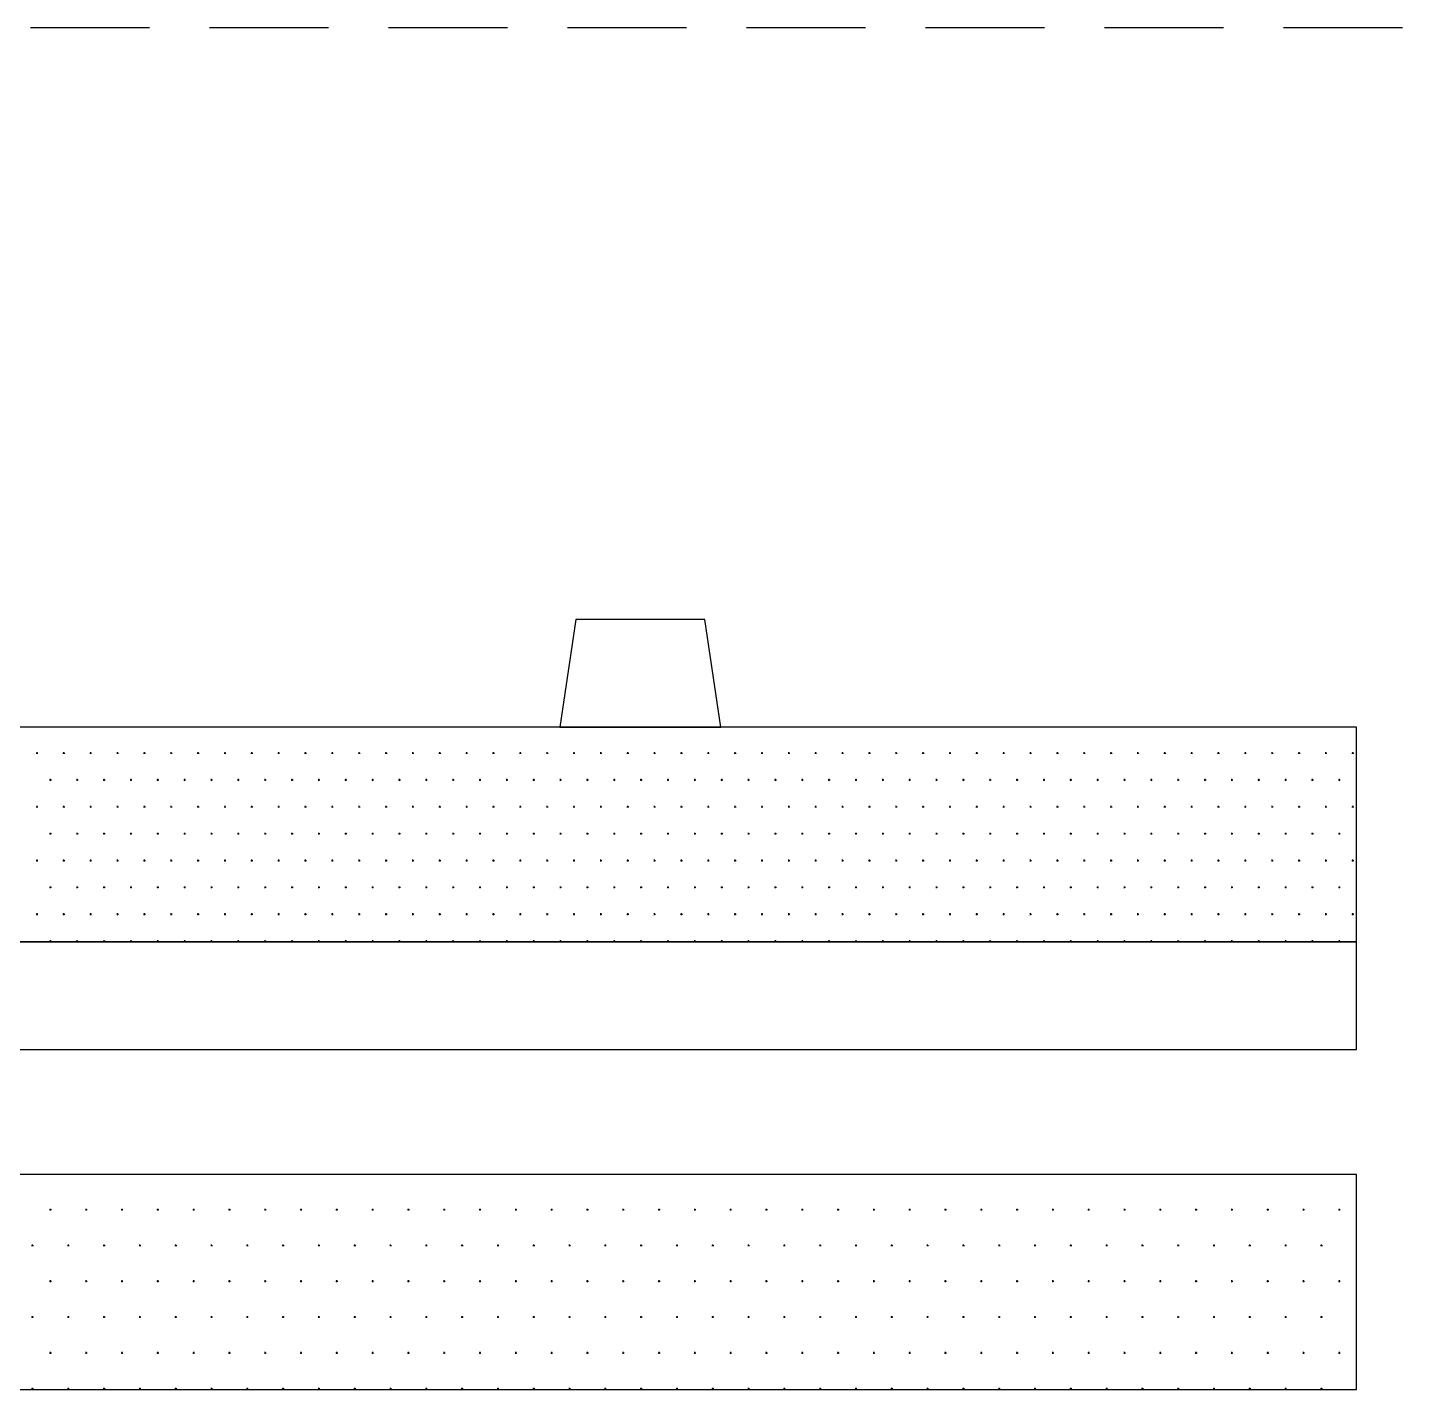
# Model space of a CAD drawing. Extents: x 0 to 291, y 0 to 144.
# Drawn here: x 91.97 to 107.33, y 74.2 to 89.42 of the extents above; entities that cross this region are included whole.
import ezdxf

# ---------------------------------------------------------------- set-up
doc = ezdxf.new("R2010")
doc.units = 0

msp = doc.modelspace()

# ---------------------------------------------------------------- linework, layer by layer
at = {"layer": 'StackupLayer'}
for p, q in [((92, 89.415), (93.328, 89.415)), ((94, 89.415), (95.328, 89.415)), ((96, 89.415), (97.328, 89.415)), ((98, 89.415), (99.328, 89.415)), ((100, 89.415), (101.328, 89.415)), ((102, 89.415), (103.328, 89.415)), ((104, 89.415), (105.328, 89.415)), ((106, 89.415), (107.328, 89.415)), ((98.093, 82.8), (97.913, 81.6)), ((99.533, 82.8), (98.093, 82.8)), ((99.713, 81.6), (99.533, 82.8)), ((106.813, 81.6), (50.813, 81.6)), ((97.913, 81.6), (99.713, 81.6)), ((106.813, 79.2), (106.813, 81.6)), ((92.063, 81.31), (92.083, 81.31)), ((92.073, 81.3), (92.073, 81.32)), ((92.363, 81.31), (92.383, 81.31)), ((92.373, 81.3), (92.373, 81.32)), ((92.663, 81.31), (92.683, 81.31)), ((92.673, 81.3), (92.673, 81.32)), ((92.963, 81.31), (92.983, 81.31)), ((92.973, 81.3), (92.973, 81.32)), ((93.263, 81.31), (93.283, 81.31)), ((93.273, 81.3), (93.273, 81.32)), ((93.563, 81.31), (93.583, 81.31)), ((93.573, 81.3), (93.573, 81.32)), ((93.863, 81.31), (93.883, 81.31)), ((93.873, 81.3), (93.873, 81.32)), ((94.163, 81.31), (94.183, 81.31)), ((94.173, 81.3), (94.173, 81.32)), ((94.463, 81.31), (94.483, 81.31)), ((94.473, 81.3), (94.473, 81.32)), ((94.763, 81.31), (94.783, 81.31)), ((94.773, 81.3), (94.773, 81.32)), ((95.063, 81.31), (95.083, 81.31)), ((95.073, 81.3), (95.073, 81.32)), ((95.363, 81.31), (95.383, 81.31)), ((95.373, 81.3), (95.373, 81.32)), ((95.663, 81.31), (95.683, 81.31)), ((95.673, 81.3), (95.673, 81.32)), ((95.963, 81.31), (95.983, 81.31)), ((95.973, 81.3), (95.973, 81.32)), ((96.263, 81.31), (96.283, 81.31)), ((96.273, 81.3), (96.273, 81.32)), ((96.563, 81.31), (96.583, 81.31)), ((96.573, 81.3), (96.573, 81.32)), ((96.863, 81.31), (96.883, 81.31)), ((96.873, 81.3), (96.873, 81.32)), ((97.163, 81.31), (97.183, 81.31)), ((97.173, 81.3), (97.173, 81.32)), ((97.463, 81.31), (97.483, 81.31)), ((97.473, 81.3), (97.473, 81.32)), ((97.763, 81.31), (97.783, 81.31)), ((97.773, 81.3), (97.773, 81.32)), ((98.063, 81.31), (98.083, 81.31)), ((98.073, 81.3), (98.073, 81.32)), ((98.363, 81.31), (98.383, 81.31)), ((98.373, 81.3), (98.373, 81.32)), ((98.663, 81.31), (98.683, 81.31)), ((98.673, 81.3), (98.673, 81.32)), ((98.963, 81.31), (98.983, 81.31)), ((98.973, 81.3), (98.973, 81.32)), ((99.263, 81.31), (99.283, 81.31)), ((99.273, 81.3), (99.273, 81.32)), ((99.563, 81.31), (99.583, 81.31)), ((99.573, 81.3), (99.573, 81.32)), ((99.863, 81.31), (99.883, 81.31)), ((99.873, 81.3), (99.873, 81.32)), ((100.163, 81.31), (100.183, 81.31)), ((100.173, 81.3), (100.173, 81.32)), ((100.463, 81.31), (100.483, 81.31)), ((100.473, 81.3), (100.473, 81.32)), ((100.763, 81.31), (100.783, 81.31)), ((100.773, 81.3), (100.773, 81.32)), ((101.063, 81.31), (101.083, 81.31)), ((101.073, 81.3), (101.073, 81.32)), ((101.363, 81.31), (101.383, 81.31)), ((101.373, 81.3), (101.373, 81.32)), ((101.663, 81.31), (101.683, 81.31)), ((101.673, 81.3), (101.673, 81.32)), ((101.963, 81.31), (101.983, 81.31)), ((101.973, 81.3), (101.973, 81.32)), ((102.263, 81.31), (102.283, 81.31)), ((102.273, 81.3), (102.273, 81.32)), ((102.563, 81.31), (102.583, 81.31)), ((102.573, 81.3), (102.573, 81.32)), ((102.863, 81.31), (102.883, 81.31)), ((102.873, 81.3), (102.873, 81.32)), ((103.163, 81.31), (103.183, 81.31)), ((103.173, 81.3), (103.173, 81.32)), ((103.463, 81.31), (103.483, 81.31)), ((103.473, 81.3), (103.473, 81.32)), ((103.763, 81.31), (103.783, 81.31)), ((103.773, 81.3), (103.773, 81.32)), ((104.063, 81.31), (104.083, 81.31)), ((104.073, 81.3), (104.073, 81.32)), ((104.363, 81.31), (104.383, 81.31)), ((104.373, 81.3), (104.373, 81.32)), ((104.663, 81.31), (104.683, 81.31)), ((104.673, 81.3), (104.673, 81.32)), ((104.963, 81.31), (104.983, 81.31)), ((104.973, 81.3), (104.973, 81.32)), ((105.263, 81.31), (105.283, 81.31)), ((105.273, 81.3), (105.273, 81.32)), ((105.563, 81.31), (105.583, 81.31)), ((105.573, 81.3), (105.573, 81.32)), ((105.863, 81.31), (105.883, 81.31)), ((105.873, 81.3), (105.873, 81.32)), ((106.163, 81.31), (106.183, 81.31)), ((106.173, 81.3), (106.173, 81.32)), ((106.463, 81.31), (106.483, 81.31)), ((106.473, 81.3), (106.473, 81.32)), ((106.763, 81.31), (106.783, 81.31)), ((106.773, 81.3), (106.773, 81.32)), ((92.213, 81.01), (92.233, 81.01)), ((92.223, 81), (92.223, 81.02)), ((92.513, 81.01), (92.533, 81.01)), ((92.523, 81), (92.523, 81.02)), ((92.813, 81.01), (92.833, 81.01)), ((92.823, 81), (92.823, 81.02)), ((93.113, 81.01), (93.133, 81.01)), ((93.123, 81), (93.123, 81.02)), ((93.413, 81.01), (93.433, 81.01)), ((93.423, 81), (93.423, 81.02)), ((93.713, 81.01), (93.733, 81.01)), ((93.723, 81), (93.723, 81.02)), ((94.013, 81.01), (94.033, 81.01)), ((94.023, 81), (94.023, 81.02)), ((94.313, 81.01), (94.333, 81.01)), ((94.323, 81), (94.323, 81.02)), ((94.613, 81.01), (94.633, 81.01)), ((94.623, 81), (94.623, 81.02)), ((94.913, 81.01), (94.933, 81.01)), ((94.923, 81), (94.923, 81.02)), ((95.213, 81.01), (95.233, 81.01)), ((95.223, 81), (95.223, 81.02)), ((95.513, 81.01), (95.533, 81.01)), ((95.523, 81), (95.523, 81.02)), ((95.813, 81.01), (95.833, 81.01)), ((95.823, 81), (95.823, 81.02)), ((96.113, 81.01), (96.133, 81.01)), ((96.123, 81), (96.123, 81.02)), ((96.413, 81.01), (96.433, 81.01)), ((96.423, 81), (96.423, 81.02)), ((96.713, 81.01), (96.733, 81.01)), ((96.723, 81), (96.723, 81.02)), ((97.013, 81.01), (97.033, 81.01)), ((97.023, 81), (97.023, 81.02)), ((97.313, 81.01), (97.333, 81.01)), ((97.323, 81), (97.323, 81.02)), ((97.613, 81.01), (97.633, 81.01)), ((97.623, 81), (97.623, 81.02)), ((97.913, 81.01), (97.933, 81.01)), ((97.923, 81), (97.923, 81.02)), ((98.213, 81.01), (98.233, 81.01)), ((98.223, 81), (98.223, 81.02)), ((98.513, 81.01), (98.533, 81.01)), ((98.523, 81), (98.523, 81.02)), ((98.813, 81.01), (98.833, 81.01)), ((98.823, 81), (98.823, 81.02)), ((99.113, 81.01), (99.133, 81.01)), ((99.123, 81), (99.123, 81.02)), ((99.413, 81.01), (99.433, 81.01)), ((99.423, 81), (99.423, 81.02)), ((99.713, 81.01), (99.733, 81.01)), ((99.723, 81), (99.723, 81.02)), ((100.013, 81.01), (100.033, 81.01)), ((100.023, 81), (100.023, 81.02)), ((100.313, 81.01), (100.333, 81.01)), ((100.323, 81), (100.323, 81.02)), ((100.613, 81.01), (100.633, 81.01)), ((100.623, 81), (100.623, 81.02)), ((100.913, 81.01), (100.933, 81.01)), ((100.923, 81), (100.923, 81.02)), ((101.213, 81.01), (101.233, 81.01)), ((101.223, 81), (101.223, 81.02)), ((101.513, 81.01), (101.533, 81.01)), ((101.523, 81), (101.523, 81.02)), ((101.813, 81.01), (101.833, 81.01)), ((101.823, 81), (101.823, 81.02)), ((102.113, 81.01), (102.133, 81.01)), ((102.123, 81), (102.123, 81.02)), ((102.413, 81.01), (102.433, 81.01)), ((102.423, 81), (102.423, 81.02)), ((102.713, 81.01), (102.733, 81.01)), ((102.723, 81), (102.723, 81.02)), ((103.013, 81.01), (103.033, 81.01)), ((103.023, 81), (103.023, 81.02)), ((103.313, 81.01), (103.333, 81.01)), ((103.323, 81), (103.323, 81.02)), ((103.613, 81.01), (103.633, 81.01)), ((103.623, 81), (103.623, 81.02)), ((103.913, 81.01), (103.933, 81.01)), ((103.923, 81), (103.923, 81.02)), ((104.213, 81.01), (104.233, 81.01)), ((104.223, 81), (104.223, 81.02)), ((104.513, 81.01), (104.533, 81.01)), ((104.523, 81), (104.523, 81.02)), ((104.813, 81.01), (104.833, 81.01)), ((104.823, 81), (104.823, 81.02)), ((105.113, 81.01), (105.133, 81.01)), ((105.123, 81), (105.123, 81.02)), ((105.413, 81.01), (105.433, 81.01)), ((105.423, 81), (105.423, 81.02)), ((105.713, 81.01), (105.733, 81.01)), ((105.723, 81), (105.723, 81.02)), ((106.013, 81.01), (106.033, 81.01)), ((106.023, 81), (106.023, 81.02)), ((106.313, 81.01), (106.333, 81.01)), ((106.323, 81), (106.323, 81.02)), ((106.613, 81.01), (106.633, 81.01)), ((106.623, 81), (106.623, 81.02)), ((92.063, 80.71), (92.083, 80.71)), ((92.073, 80.7), (92.073, 80.72)), ((92.363, 80.71), (92.383, 80.71)), ((92.373, 80.7), (92.373, 80.72)), ((92.663, 80.71), (92.683, 80.71)), ((92.673, 80.7), (92.673, 80.72)), ((92.963, 80.71), (92.983, 80.71)), ((92.973, 80.7), (92.973, 80.72)), ((93.263, 80.71), (93.283, 80.71)), ((93.273, 80.7), (93.273, 80.72)), ((93.563, 80.71), (93.583, 80.71)), ((93.573, 80.7), (93.573, 80.72)), ((93.863, 80.71), (93.883, 80.71)), ((93.873, 80.7), (93.873, 80.72)), ((94.163, 80.71), (94.183, 80.71)), ((94.173, 80.7), (94.173, 80.72)), ((94.463, 80.71), (94.483, 80.71)), ((94.473, 80.7), (94.473, 80.72)), ((94.763, 80.71), (94.783, 80.71)), ((94.773, 80.7), (94.773, 80.72)), ((95.063, 80.71), (95.083, 80.71)), ((95.073, 80.7), (95.073, 80.72)), ((95.363, 80.71), (95.383, 80.71)), ((95.373, 80.7), (95.373, 80.72)), ((95.663, 80.71), (95.683, 80.71)), ((95.673, 80.7), (95.673, 80.72)), ((95.963, 80.71), (95.983, 80.71)), ((95.973, 80.7), (95.973, 80.72)), ((96.263, 80.71), (96.283, 80.71)), ((96.273, 80.7), (96.273, 80.72)), ((96.563, 80.71), (96.583, 80.71)), ((96.573, 80.7), (96.573, 80.72)), ((96.863, 80.71), (96.883, 80.71)), ((96.873, 80.7), (96.873, 80.72)), ((97.163, 80.71), (97.183, 80.71)), ((97.173, 80.7), (97.173, 80.72)), ((97.463, 80.71), (97.483, 80.71)), ((97.473, 80.7), (97.473, 80.72)), ((97.763, 80.71), (97.783, 80.71)), ((97.773, 80.7), (97.773, 80.72)), ((98.063, 80.71), (98.083, 80.71)), ((98.073, 80.7), (98.073, 80.72)), ((98.363, 80.71), (98.383, 80.71)), ((98.373, 80.7), (98.373, 80.72)), ((98.663, 80.71), (98.683, 80.71)), ((98.673, 80.7), (98.673, 80.72)), ((98.963, 80.71), (98.983, 80.71)), ((98.973, 80.7), (98.973, 80.72)), ((99.263, 80.71), (99.283, 80.71)), ((99.273, 80.7), (99.273, 80.72)), ((99.563, 80.71), (99.583, 80.71)), ((99.573, 80.7), (99.573, 80.72)), ((99.863, 80.71), (99.883, 80.71)), ((99.873, 80.7), (99.873, 80.72)), ((100.163, 80.71), (100.183, 80.71)), ((100.173, 80.7), (100.173, 80.72)), ((100.463, 80.71), (100.483, 80.71)), ((100.473, 80.7), (100.473, 80.72)), ((100.763, 80.71), (100.783, 80.71)), ((100.773, 80.7), (100.773, 80.72)), ((101.063, 80.71), (101.083, 80.71)), ((101.073, 80.7), (101.073, 80.72)), ((101.363, 80.71), (101.383, 80.71)), ((101.373, 80.7), (101.373, 80.72)), ((101.663, 80.71), (101.683, 80.71)), ((101.673, 80.7), (101.673, 80.72)), ((101.963, 80.71), (101.983, 80.71)), ((101.973, 80.7), (101.973, 80.72)), ((102.263, 80.71), (102.283, 80.71)), ((102.273, 80.7), (102.273, 80.72)), ((102.563, 80.71), (102.583, 80.71)), ((102.573, 80.7), (102.573, 80.72)), ((102.863, 80.71), (102.883, 80.71)), ((102.873, 80.7), (102.873, 80.72)), ((103.163, 80.71), (103.183, 80.71)), ((103.173, 80.7), (103.173, 80.72)), ((103.463, 80.71), (103.483, 80.71)), ((103.473, 80.7), (103.473, 80.72)), ((103.763, 80.71), (103.783, 80.71)), ((103.773, 80.7), (103.773, 80.72)), ((104.063, 80.71), (104.083, 80.71)), ((104.073, 80.7), (104.073, 80.72)), ((104.363, 80.71), (104.383, 80.71)), ((104.373, 80.7), (104.373, 80.72)), ((104.663, 80.71), (104.683, 80.71)), ((104.673, 80.7), (104.673, 80.72)), ((104.963, 80.71), (104.983, 80.71)), ((104.973, 80.7), (104.973, 80.72)), ((105.263, 80.71), (105.283, 80.71)), ((105.273, 80.7), (105.273, 80.72)), ((105.563, 80.71), (105.583, 80.71)), ((105.573, 80.7), (105.573, 80.72)), ((105.863, 80.71), (105.883, 80.71)), ((105.873, 80.7), (105.873, 80.72)), ((106.163, 80.71), (106.183, 80.71)), ((106.173, 80.7), (106.173, 80.72)), ((106.463, 80.71), (106.483, 80.71)), ((106.473, 80.7), (106.473, 80.72)), ((106.763, 80.71), (106.783, 80.71)), ((106.773, 80.7), (106.773, 80.72)), ((92.213, 80.41), (92.233, 80.41)), ((92.223, 80.4), (92.223, 80.42)), ((92.513, 80.41), (92.533, 80.41)), ((92.523, 80.4), (92.523, 80.42)), ((92.813, 80.41), (92.833, 80.41)), ((92.823, 80.4), (92.823, 80.42)), ((93.113, 80.41), (93.133, 80.41)), ((93.123, 80.4), (93.123, 80.42)), ((93.413, 80.41), (93.433, 80.41)), ((93.423, 80.4), (93.423, 80.42)), ((93.713, 80.41), (93.733, 80.41)), ((93.723, 80.4), (93.723, 80.42)), ((94.013, 80.41), (94.033, 80.41)), ((94.023, 80.4), (94.023, 80.42)), ((94.313, 80.41), (94.333, 80.41)), ((94.323, 80.4), (94.323, 80.42)), ((94.613, 80.41), (94.633, 80.41)), ((94.623, 80.4), (94.623, 80.42)), ((94.913, 80.41), (94.933, 80.41)), ((94.923, 80.4), (94.923, 80.42)), ((95.213, 80.41), (95.233, 80.41)), ((95.223, 80.4), (95.223, 80.42)), ((95.513, 80.41), (95.533, 80.41)), ((95.523, 80.4), (95.523, 80.42)), ((95.813, 80.41), (95.833, 80.41)), ((95.823, 80.4), (95.823, 80.42)), ((96.113, 80.41), (96.133, 80.41)), ((96.123, 80.4), (96.123, 80.42)), ((96.413, 80.41), (96.433, 80.41)), ((96.423, 80.4), (96.423, 80.42)), ((96.713, 80.41), (96.733, 80.41)), ((96.723, 80.4), (96.723, 80.42)), ((97.013, 80.41), (97.033, 80.41)), ((97.023, 80.4), (97.023, 80.42)), ((97.313, 80.41), (97.333, 80.41)), ((97.323, 80.4), (97.323, 80.42)), ((97.613, 80.41), (97.633, 80.41)), ((97.623, 80.4), (97.623, 80.42)), ((97.913, 80.41), (97.933, 80.41)), ((97.923, 80.4), (97.923, 80.42)), ((98.213, 80.41), (98.233, 80.41)), ((98.223, 80.4), (98.223, 80.42)), ((98.513, 80.41), (98.533, 80.41)), ((98.523, 80.4), (98.523, 80.42)), ((98.813, 80.41), (98.833, 80.41)), ((98.823, 80.4), (98.823, 80.42)), ((99.113, 80.41), (99.133, 80.41)), ((99.123, 80.4), (99.123, 80.42)), ((99.413, 80.41), (99.433, 80.41)), ((99.423, 80.4), (99.423, 80.42)), ((99.713, 80.41), (99.733, 80.41)), ((99.723, 80.4), (99.723, 80.42)), ((100.013, 80.41), (100.033, 80.41)), ((100.023, 80.4), (100.023, 80.42)), ((100.313, 80.41), (100.333, 80.41)), ((100.323, 80.4), (100.323, 80.42)), ((100.613, 80.41), (100.633, 80.41)), ((100.623, 80.4), (100.623, 80.42)), ((100.913, 80.41), (100.933, 80.41)), ((100.923, 80.4), (100.923, 80.42)), ((101.213, 80.41), (101.233, 80.41)), ((101.223, 80.4), (101.223, 80.42)), ((101.513, 80.41), (101.533, 80.41)), ((101.523, 80.4), (101.523, 80.42)), ((101.813, 80.41), (101.833, 80.41)), ((101.823, 80.4), (101.823, 80.42)), ((102.113, 80.41), (102.133, 80.41)), ((102.123, 80.4), (102.123, 80.42)), ((102.413, 80.41), (102.433, 80.41)), ((102.423, 80.4), (102.423, 80.42)), ((102.713, 80.41), (102.733, 80.41)), ((102.723, 80.4), (102.723, 80.42)), ((103.013, 80.41), (103.033, 80.41)), ((103.023, 80.4), (103.023, 80.42)), ((103.313, 80.41), (103.333, 80.41)), ((103.323, 80.4), (103.323, 80.42)), ((103.613, 80.41), (103.633, 80.41)), ((103.623, 80.4), (103.623, 80.42)), ((103.913, 80.41), (103.933, 80.41)), ((103.923, 80.4), (103.923, 80.42)), ((104.213, 80.41), (104.233, 80.41)), ((104.223, 80.4), (104.223, 80.42)), ((104.513, 80.41), (104.533, 80.41)), ((104.523, 80.4), (104.523, 80.42)), ((104.813, 80.41), (104.833, 80.41)), ((104.823, 80.4), (104.823, 80.42)), ((105.113, 80.41), (105.133, 80.41)), ((105.123, 80.4), (105.123, 80.42)), ((105.413, 80.41), (105.433, 80.41)), ((105.423, 80.4), (105.423, 80.42)), ((105.713, 80.41), (105.733, 80.41)), ((105.723, 80.4), (105.723, 80.42)), ((106.013, 80.41), (106.033, 80.41)), ((106.023, 80.4), (106.023, 80.42)), ((106.313, 80.41), (106.333, 80.41)), ((106.323, 80.4), (106.323, 80.42)), ((106.613, 80.41), (106.633, 80.41)), ((106.623, 80.4), (106.623, 80.42)), ((92.063, 80.11), (92.083, 80.11)), ((92.073, 80.1), (92.073, 80.12)), ((92.363, 80.11), (92.383, 80.11)), ((92.373, 80.1), (92.373, 80.12)), ((92.663, 80.11), (92.683, 80.11)), ((92.673, 80.1), (92.673, 80.12)), ((92.963, 80.11), (92.983, 80.11)), ((92.973, 80.1), (92.973, 80.12)), ((93.263, 80.11), (93.283, 80.11)), ((93.273, 80.1), (93.273, 80.12)), ((93.563, 80.11), (93.583, 80.11)), ((93.573, 80.1), (93.573, 80.12)), ((93.863, 80.11), (93.883, 80.11)), ((93.873, 80.1), (93.873, 80.12)), ((94.163, 80.11), (94.183, 80.11)), ((94.173, 80.1), (94.173, 80.12)), ((94.463, 80.11), (94.483, 80.11)), ((94.473, 80.1), (94.473, 80.12)), ((94.763, 80.11), (94.783, 80.11)), ((94.773, 80.1), (94.773, 80.12)), ((95.063, 80.11), (95.083, 80.11)), ((95.073, 80.1), (95.073, 80.12)), ((95.363, 80.11), (95.383, 80.11)), ((95.373, 80.1), (95.373, 80.12)), ((95.663, 80.11), (95.683, 80.11)), ((95.673, 80.1), (95.673, 80.12)), ((95.963, 80.11), (95.983, 80.11)), ((95.973, 80.1), (95.973, 80.12)), ((96.263, 80.11), (96.283, 80.11)), ((96.273, 80.1), (96.273, 80.12)), ((96.563, 80.11), (96.583, 80.11)), ((96.573, 80.1), (96.573, 80.12)), ((96.863, 80.11), (96.883, 80.11)), ((96.873, 80.1), (96.873, 80.12)), ((97.163, 80.11), (97.183, 80.11)), ((97.173, 80.1), (97.173, 80.12)), ((97.463, 80.11), (97.483, 80.11)), ((97.473, 80.1), (97.473, 80.12)), ((97.763, 80.11), (97.783, 80.11)), ((97.773, 80.1), (97.773, 80.12)), ((98.063, 80.11), (98.083, 80.11)), ((98.073, 80.1), (98.073, 80.12)), ((98.363, 80.11), (98.383, 80.11)), ((98.373, 80.1), (98.373, 80.12)), ((98.663, 80.11), (98.683, 80.11)), ((98.673, 80.1), (98.673, 80.12)), ((98.963, 80.11), (98.983, 80.11)), ((98.973, 80.1), (98.973, 80.12)), ((99.263, 80.11), (99.283, 80.11)), ((99.273, 80.1), (99.273, 80.12)), ((99.563, 80.11), (99.583, 80.11)), ((99.573, 80.1), (99.573, 80.12)), ((99.863, 80.11), (99.883, 80.11)), ((99.873, 80.1), (99.873, 80.12)), ((100.163, 80.11), (100.183, 80.11)), ((100.173, 80.1), (100.173, 80.12)), ((100.463, 80.11), (100.483, 80.11)), ((100.473, 80.1), (100.473, 80.12)), ((100.763, 80.11), (100.783, 80.11)), ((100.773, 80.1), (100.773, 80.12)), ((101.063, 80.11), (101.083, 80.11)), ((101.073, 80.1), (101.073, 80.12)), ((101.363, 80.11), (101.383, 80.11)), ((101.373, 80.1), (101.373, 80.12)), ((101.663, 80.11), (101.683, 80.11)), ((101.673, 80.1), (101.673, 80.12)), ((101.963, 80.11), (101.983, 80.11)), ((101.973, 80.1), (101.973, 80.12)), ((102.263, 80.11), (102.283, 80.11)), ((102.273, 80.1), (102.273, 80.12)), ((102.563, 80.11), (102.583, 80.11)), ((102.573, 80.1), (102.573, 80.12)), ((102.863, 80.11), (102.883, 80.11)), ((102.873, 80.1), (102.873, 80.12)), ((103.163, 80.11), (103.183, 80.11)), ((103.173, 80.1), (103.173, 80.12)), ((103.463, 80.11), (103.483, 80.11)), ((103.473, 80.1), (103.473, 80.12)), ((103.763, 80.11), (103.783, 80.11)), ((103.773, 80.1), (103.773, 80.12)), ((104.063, 80.11), (104.083, 80.11)), ((104.073, 80.1), (104.073, 80.12)), ((104.363, 80.11), (104.383, 80.11)), ((104.373, 80.1), (104.373, 80.12)), ((104.663, 80.11), (104.683, 80.11)), ((104.673, 80.1), (104.673, 80.12)), ((104.963, 80.11), (104.983, 80.11)), ((104.973, 80.1), (104.973, 80.12)), ((105.263, 80.11), (105.283, 80.11)), ((105.273, 80.1), (105.273, 80.12)), ((105.563, 80.11), (105.583, 80.11)), ((105.573, 80.1), (105.573, 80.12)), ((105.863, 80.11), (105.883, 80.11)), ((105.873, 80.1), (105.873, 80.12)), ((106.163, 80.11), (106.183, 80.11)), ((106.173, 80.1), (106.173, 80.12)), ((106.463, 80.11), (106.483, 80.11)), ((106.473, 80.1), (106.473, 80.12)), ((106.763, 80.11), (106.783, 80.11)), ((106.773, 80.1), (106.773, 80.12)), ((92.213, 79.81), (92.233, 79.81)), ((92.223, 79.8), (92.223, 79.82)), ((92.513, 79.81), (92.533, 79.81)), ((92.523, 79.8), (92.523, 79.82)), ((92.813, 79.81), (92.833, 79.81)), ((92.823, 79.8), (92.823, 79.82)), ((93.113, 79.81), (93.133, 79.81)), ((93.123, 79.8), (93.123, 79.82)), ((93.413, 79.81), (93.433, 79.81)), ((93.423, 79.8), (93.423, 79.82)), ((93.713, 79.81), (93.733, 79.81)), ((93.723, 79.8), (93.723, 79.82)), ((94.013, 79.81), (94.033, 79.81)), ((94.023, 79.8), (94.023, 79.82)), ((94.313, 79.81), (94.333, 79.81)), ((94.323, 79.8), (94.323, 79.82)), ((94.613, 79.81), (94.633, 79.81)), ((94.623, 79.8), (94.623, 79.82)), ((94.913, 79.81), (94.933, 79.81)), ((94.923, 79.8), (94.923, 79.82)), ((95.213, 79.81), (95.233, 79.81)), ((95.223, 79.8), (95.223, 79.82)), ((95.513, 79.81), (95.533, 79.81)), ((95.523, 79.8), (95.523, 79.82)), ((95.813, 79.81), (95.833, 79.81)), ((95.823, 79.8), (95.823, 79.82)), ((96.113, 79.81), (96.133, 79.81)), ((96.123, 79.8), (96.123, 79.82)), ((96.413, 79.81), (96.433, 79.81)), ((96.423, 79.8), (96.423, 79.82)), ((96.713, 79.81), (96.733, 79.81)), ((96.723, 79.8), (96.723, 79.82)), ((97.013, 79.81), (97.033, 79.81)), ((97.023, 79.8), (97.023, 79.82)), ((97.313, 79.81), (97.333, 79.81)), ((97.323, 79.8), (97.323, 79.82)), ((97.613, 79.81), (97.633, 79.81)), ((97.623, 79.8), (97.623, 79.82)), ((97.913, 79.81), (97.933, 79.81)), ((97.923, 79.8), (97.923, 79.82)), ((98.213, 79.81), (98.233, 79.81)), ((98.223, 79.8), (98.223, 79.82)), ((98.513, 79.81), (98.533, 79.81)), ((98.523, 79.8), (98.523, 79.82)), ((98.813, 79.81), (98.833, 79.81)), ((98.823, 79.8), (98.823, 79.82)), ((99.113, 79.81), (99.133, 79.81)), ((99.123, 79.8), (99.123, 79.82)), ((99.413, 79.81), (99.433, 79.81)), ((99.423, 79.8), (99.423, 79.82)), ((99.713, 79.81), (99.733, 79.81)), ((99.723, 79.8), (99.723, 79.82)), ((100.013, 79.81), (100.033, 79.81)), ((100.023, 79.8), (100.023, 79.82)), ((100.313, 79.81), (100.333, 79.81)), ((100.323, 79.8), (100.323, 79.82)), ((100.613, 79.81), (100.633, 79.81)), ((100.623, 79.8), (100.623, 79.82)), ((100.913, 79.81), (100.933, 79.81)), ((100.923, 79.8), (100.923, 79.82)), ((101.213, 79.81), (101.233, 79.81)), ((101.223, 79.8), (101.223, 79.82)), ((101.513, 79.81), (101.533, 79.81)), ((101.523, 79.8), (101.523, 79.82)), ((101.813, 79.81), (101.833, 79.81)), ((101.823, 79.8), (101.823, 79.82)), ((102.113, 79.81), (102.133, 79.81)), ((102.123, 79.8), (102.123, 79.82)), ((102.413, 79.81), (102.433, 79.81)), ((102.423, 79.8), (102.423, 79.82)), ((102.713, 79.81), (102.733, 79.81)), ((102.723, 79.8), (102.723, 79.82)), ((103.013, 79.81), (103.033, 79.81)), ((103.023, 79.8), (103.023, 79.82)), ((103.313, 79.81), (103.333, 79.81)), ((103.323, 79.8), (103.323, 79.82)), ((103.613, 79.81), (103.633, 79.81)), ((103.623, 79.8), (103.623, 79.82)), ((103.913, 79.81), (103.933, 79.81)), ((103.923, 79.8), (103.923, 79.82)), ((104.213, 79.81), (104.233, 79.81)), ((104.223, 79.8), (104.223, 79.82)), ((104.513, 79.81), (104.533, 79.81)), ((104.523, 79.8), (104.523, 79.82)), ((104.813, 79.81), (104.833, 79.81)), ((104.823, 79.8), (104.823, 79.82)), ((105.113, 79.81), (105.133, 79.81)), ((105.123, 79.8), (105.123, 79.82)), ((105.413, 79.81), (105.433, 79.81)), ((105.423, 79.8), (105.423, 79.82)), ((105.713, 79.81), (105.733, 79.81)), ((105.723, 79.8), (105.723, 79.82)), ((106.013, 79.81), (106.033, 79.81)), ((106.023, 79.8), (106.023, 79.82)), ((106.313, 79.81), (106.333, 79.81)), ((106.323, 79.8), (106.323, 79.82)), ((106.613, 79.81), (106.633, 79.81)), ((106.623, 79.8), (106.623, 79.82)), ((92.063, 79.51), (92.083, 79.51)), ((92.073, 79.5), (92.073, 79.52)), ((92.363, 79.51), (92.383, 79.51)), ((92.373, 79.5), (92.373, 79.52)), ((92.663, 79.51), (92.683, 79.51)), ((92.673, 79.5), (92.673, 79.52)), ((92.963, 79.51), (92.983, 79.51)), ((92.973, 79.5), (92.973, 79.52)), ((93.263, 79.51), (93.283, 79.51)), ((93.273, 79.5), (93.273, 79.52)), ((93.563, 79.51), (93.583, 79.51)), ((93.573, 79.5), (93.573, 79.52)), ((93.863, 79.51), (93.883, 79.51)), ((93.873, 79.5), (93.873, 79.52)), ((94.163, 79.51), (94.183, 79.51)), ((94.173, 79.5), (94.173, 79.52)), ((94.463, 79.51), (94.483, 79.51)), ((94.473, 79.5), (94.473, 79.52)), ((94.763, 79.51), (94.783, 79.51)), ((94.773, 79.5), (94.773, 79.52)), ((95.063, 79.51), (95.083, 79.51)), ((95.073, 79.5), (95.073, 79.52)), ((95.363, 79.51), (95.383, 79.51)), ((95.373, 79.5), (95.373, 79.52)), ((95.663, 79.51), (95.683, 79.51)), ((95.673, 79.5), (95.673, 79.52)), ((95.963, 79.51), (95.983, 79.51)), ((95.973, 79.5), (95.973, 79.52)), ((96.263, 79.51), (96.283, 79.51)), ((96.273, 79.5), (96.273, 79.52)), ((96.563, 79.51), (96.583, 79.51)), ((96.573, 79.5), (96.573, 79.52)), ((96.863, 79.51), (96.883, 79.51)), ((96.873, 79.5), (96.873, 79.52)), ((97.163, 79.51), (97.183, 79.51)), ((97.173, 79.5), (97.173, 79.52)), ((97.463, 79.51), (97.483, 79.51)), ((97.473, 79.5), (97.473, 79.52)), ((97.763, 79.51), (97.783, 79.51)), ((97.773, 79.5), (97.773, 79.52)), ((98.063, 79.51), (98.083, 79.51)), ((98.073, 79.5), (98.073, 79.52)), ((98.363, 79.51), (98.383, 79.51)), ((98.373, 79.5), (98.373, 79.52)), ((98.663, 79.51), (98.683, 79.51)), ((98.673, 79.5), (98.673, 79.52)), ((98.963, 79.51), (98.983, 79.51)), ((98.973, 79.5), (98.973, 79.52)), ((99.263, 79.51), (99.283, 79.51)), ((99.273, 79.5), (99.273, 79.52)), ((99.563, 79.51), (99.583, 79.51)), ((99.573, 79.5), (99.573, 79.52)), ((99.863, 79.51), (99.883, 79.51)), ((99.873, 79.5), (99.873, 79.52)), ((100.163, 79.51), (100.183, 79.51)), ((100.173, 79.5), (100.173, 79.52)), ((100.463, 79.51), (100.483, 79.51)), ((100.473, 79.5), (100.473, 79.52)), ((100.763, 79.51), (100.783, 79.51)), ((100.773, 79.5), (100.773, 79.52)), ((101.063, 79.51), (101.083, 79.51)), ((101.073, 79.5), (101.073, 79.52)), ((101.363, 79.51), (101.383, 79.51)), ((101.373, 79.5), (101.373, 79.52)), ((101.663, 79.51), (101.683, 79.51)), ((101.673, 79.5), (101.673, 79.52)), ((101.963, 79.51), (101.983, 79.51)), ((101.973, 79.5), (101.973, 79.52)), ((102.263, 79.51), (102.283, 79.51)), ((102.273, 79.5), (102.273, 79.52)), ((102.563, 79.51), (102.583, 79.51)), ((102.573, 79.5), (102.573, 79.52)), ((102.863, 79.51), (102.883, 79.51)), ((102.873, 79.5), (102.873, 79.52)), ((103.163, 79.51), (103.183, 79.51)), ((103.173, 79.5), (103.173, 79.52)), ((103.463, 79.51), (103.483, 79.51)), ((103.473, 79.5), (103.473, 79.52)), ((103.763, 79.51), (103.783, 79.51)), ((103.773, 79.5), (103.773, 79.52)), ((104.063, 79.51), (104.083, 79.51)), ((104.073, 79.5), (104.073, 79.52)), ((104.363, 79.51), (104.383, 79.51)), ((104.373, 79.5), (104.373, 79.52)), ((104.663, 79.51), (104.683, 79.51)), ((104.673, 79.5), (104.673, 79.52)), ((104.963, 79.51), (104.983, 79.51)), ((104.973, 79.5), (104.973, 79.52)), ((105.263, 79.51), (105.283, 79.51)), ((105.273, 79.5), (105.273, 79.52)), ((105.563, 79.51), (105.583, 79.51)), ((105.573, 79.5), (105.573, 79.52)), ((105.863, 79.51), (105.883, 79.51)), ((105.873, 79.5), (105.873, 79.52)), ((106.163, 79.51), (106.183, 79.51)), ((106.173, 79.5), (106.173, 79.52)), ((106.463, 79.51), (106.483, 79.51)), ((106.473, 79.5), (106.473, 79.52)), ((106.763, 79.51), (106.783, 79.51)), ((106.773, 79.5), (106.773, 79.52)), ((106.813, 79.2), (50.813, 79.2)), ((50.813, 79.2), (106.813, 79.2)), ((92.213, 79.21), (92.233, 79.21)), ((92.223, 79.2), (92.223, 79.22)), ((92.513, 79.21), (92.533, 79.21)), ((92.523, 79.2), (92.523, 79.22)), ((92.813, 79.21), (92.833, 79.21)), ((92.823, 79.2), (92.823, 79.22)), ((93.113, 79.21), (93.133, 79.21)), ((93.123, 79.2), (93.123, 79.22)), ((93.413, 79.21), (93.433, 79.21)), ((93.423, 79.2), (93.423, 79.22)), ((93.713, 79.21), (93.733, 79.21)), ((93.723, 79.2), (93.723, 79.22)), ((94.013, 79.21), (94.033, 79.21)), ((94.023, 79.2), (94.023, 79.22)), ((94.313, 79.21), (94.333, 79.21)), ((94.323, 79.2), (94.323, 79.22)), ((94.613, 79.21), (94.633, 79.21)), ((94.623, 79.2), (94.623, 79.22)), ((94.913, 79.21), (94.933, 79.21)), ((94.923, 79.2), (94.923, 79.22)), ((95.213, 79.21), (95.233, 79.21)), ((95.223, 79.2), (95.223, 79.22)), ((95.513, 79.21), (95.533, 79.21)), ((95.523, 79.2), (95.523, 79.22)), ((95.813, 79.21), (95.833, 79.21)), ((95.823, 79.2), (95.823, 79.22)), ((96.113, 79.21), (96.133, 79.21)), ((96.123, 79.2), (96.123, 79.22)), ((96.413, 79.21), (96.433, 79.21)), ((96.423, 79.2), (96.423, 79.22)), ((96.713, 79.21), (96.733, 79.21)), ((96.723, 79.2), (96.723, 79.22)), ((97.013, 79.21), (97.033, 79.21)), ((97.023, 79.2), (97.023, 79.22)), ((97.313, 79.21), (97.333, 79.21)), ((97.323, 79.2), (97.323, 79.22)), ((97.613, 79.21), (97.633, 79.21)), ((97.623, 79.2), (97.623, 79.22)), ((97.913, 79.21), (97.933, 79.21)), ((97.923, 79.2), (97.923, 79.22)), ((98.213, 79.21), (98.233, 79.21)), ((98.223, 79.2), (98.223, 79.22)), ((98.513, 79.21), (98.533, 79.21)), ((98.523, 79.2), (98.523, 79.22)), ((98.813, 79.21), (98.833, 79.21)), ((98.823, 79.2), (98.823, 79.22)), ((99.113, 79.21), (99.133, 79.21)), ((99.123, 79.2), (99.123, 79.22)), ((99.413, 79.21), (99.433, 79.21)), ((99.423, 79.2), (99.423, 79.22)), ((99.713, 79.21), (99.733, 79.21)), ((99.723, 79.2), (99.723, 79.22)), ((100.013, 79.21), (100.033, 79.21)), ((100.023, 79.2), (100.023, 79.22)), ((100.313, 79.21), (100.333, 79.21)), ((100.323, 79.2), (100.323, 79.22)), ((100.613, 79.21), (100.633, 79.21)), ((100.623, 79.2), (100.623, 79.22)), ((100.913, 79.21), (100.933, 79.21)), ((100.923, 79.2), (100.923, 79.22)), ((101.213, 79.21), (101.233, 79.21)), ((101.223, 79.2), (101.223, 79.22)), ((101.513, 79.21), (101.533, 79.21)), ((101.523, 79.2), (101.523, 79.22)), ((101.813, 79.21), (101.833, 79.21)), ((101.823, 79.2), (101.823, 79.22)), ((102.113, 79.21), (102.133, 79.21)), ((102.123, 79.2), (102.123, 79.22)), ((102.413, 79.21), (102.433, 79.21)), ((102.423, 79.2), (102.423, 79.22)), ((102.713, 79.21), (102.733, 79.21)), ((102.723, 79.2), (102.723, 79.22)), ((103.013, 79.21), (103.033, 79.21)), ((103.023, 79.2), (103.023, 79.22)), ((103.313, 79.21), (103.333, 79.21)), ((103.323, 79.2), (103.323, 79.22)), ((103.613, 79.21), (103.633, 79.21)), ((103.623, 79.2), (103.623, 79.22)), ((103.913, 79.21), (103.933, 79.21)), ((103.923, 79.2), (103.923, 79.22)), ((104.213, 79.21), (104.233, 79.21)), ((104.223, 79.2), (104.223, 79.22)), ((104.513, 79.21), (104.533, 79.21)), ((104.523, 79.2), (104.523, 79.22)), ((104.813, 79.21), (104.833, 79.21)), ((104.823, 79.2), (104.823, 79.22)), ((105.113, 79.21), (105.133, 79.21)), ((105.123, 79.2), (105.123, 79.22)), ((105.413, 79.21), (105.433, 79.21)), ((105.423, 79.2), (105.423, 79.22)), ((105.713, 79.21), (105.733, 79.21)), ((105.723, 79.2), (105.723, 79.22)), ((106.013, 79.21), (106.033, 79.21)), ((106.023, 79.2), (106.023, 79.22)), ((106.313, 79.21), (106.333, 79.21)), ((106.323, 79.2), (106.323, 79.22)), ((106.613, 79.21), (106.633, 79.21)), ((106.623, 79.2), (106.623, 79.22)), ((106.813, 78), (106.813, 79.2)), ((50.813, 78), (106.813, 78)), ((106.813, 76.6), (50.813, 76.6)), ((106.813, 74.2), (106.813, 76.6)), ((92.213, 76.21), (92.233, 76.21)), ((92.223, 76.2), (92.223, 76.22)), ((92.613, 76.21), (92.633, 76.21)), ((92.623, 76.2), (92.623, 76.22)), ((93.013, 76.21), (93.033, 76.21)), ((93.023, 76.2), (93.023, 76.22)), ((93.413, 76.21), (93.433, 76.21)), ((93.423, 76.2), (93.423, 76.22)), ((93.813, 76.21), (93.833, 76.21)), ((93.823, 76.2), (93.823, 76.22)), ((94.213, 76.21), (94.233, 76.21)), ((94.223, 76.2), (94.223, 76.22)), ((94.613, 76.21), (94.633, 76.21)), ((94.623, 76.2), (94.623, 76.22)), ((95.013, 76.21), (95.033, 76.21)), ((95.023, 76.2), (95.023, 76.22)), ((95.413, 76.21), (95.433, 76.21)), ((95.423, 76.2), (95.423, 76.22)), ((95.813, 76.21), (95.833, 76.21)), ((95.823, 76.2), (95.823, 76.22)), ((96.213, 76.21), (96.233, 76.21)), ((96.223, 76.2), (96.223, 76.22)), ((96.613, 76.21), (96.633, 76.21)), ((96.623, 76.2), (96.623, 76.22)), ((97.013, 76.21), (97.033, 76.21)), ((97.023, 76.2), (97.023, 76.22)), ((97.413, 76.21), (97.433, 76.21)), ((97.423, 76.2), (97.423, 76.22)), ((97.813, 76.21), (97.833, 76.21)), ((97.823, 76.2), (97.823, 76.22)), ((98.213, 76.21), (98.233, 76.21)), ((98.223, 76.2), (98.223, 76.22)), ((98.613, 76.21), (98.633, 76.21)), ((98.623, 76.2), (98.623, 76.22)), ((99.013, 76.21), (99.033, 76.21)), ((99.023, 76.2), (99.023, 76.22)), ((99.413, 76.21), (99.433, 76.21)), ((99.423, 76.2), (99.423, 76.22)), ((99.813, 76.21), (99.833, 76.21)), ((99.823, 76.2), (99.823, 76.22)), ((100.213, 76.21), (100.233, 76.21)), ((100.223, 76.2), (100.223, 76.22)), ((100.613, 76.21), (100.633, 76.21)), ((100.623, 76.2), (100.623, 76.22)), ((101.013, 76.21), (101.033, 76.21)), ((101.023, 76.2), (101.023, 76.22)), ((101.413, 76.21), (101.433, 76.21)), ((101.423, 76.2), (101.423, 76.22)), ((101.813, 76.21), (101.833, 76.21)), ((101.823, 76.2), (101.823, 76.22)), ((102.213, 76.21), (102.233, 76.21)), ((102.223, 76.2), (102.223, 76.22)), ((102.613, 76.21), (102.633, 76.21)), ((102.623, 76.2), (102.623, 76.22)), ((103.013, 76.21), (103.033, 76.21)), ((103.023, 76.2), (103.023, 76.22)), ((103.413, 76.21), (103.433, 76.21)), ((103.423, 76.2), (103.423, 76.22)), ((103.813, 76.21), (103.833, 76.21)), ((103.823, 76.2), (103.823, 76.22)), ((104.213, 76.21), (104.233, 76.21)), ((104.223, 76.2), (104.223, 76.22)), ((104.613, 76.21), (104.633, 76.21)), ((104.623, 76.2), (104.623, 76.22)), ((105.013, 76.21), (105.033, 76.21)), ((105.023, 76.2), (105.023, 76.22)), ((105.413, 76.21), (105.433, 76.21)), ((105.423, 76.2), (105.423, 76.22)), ((105.813, 76.21), (105.833, 76.21)), ((105.823, 76.2), (105.823, 76.22)), ((106.213, 76.21), (106.233, 76.21)), ((106.223, 76.2), (106.223, 76.22)), ((106.613, 76.21), (106.633, 76.21)), ((106.623, 76.2), (106.623, 76.22)), ((92.013, 75.81), (92.033, 75.81)), ((92.023, 75.8), (92.023, 75.82)), ((92.413, 75.81), (92.433, 75.81)), ((92.423, 75.8), (92.423, 75.82)), ((92.813, 75.81), (92.833, 75.81)), ((92.823, 75.8), (92.823, 75.82)), ((93.213, 75.81), (93.233, 75.81)), ((93.223, 75.8), (93.223, 75.82)), ((93.613, 75.81), (93.633, 75.81)), ((93.623, 75.8), (93.623, 75.82)), ((94.013, 75.81), (94.033, 75.81)), ((94.023, 75.8), (94.023, 75.82)), ((94.413, 75.81), (94.433, 75.81)), ((94.423, 75.8), (94.423, 75.82)), ((94.813, 75.81), (94.833, 75.81)), ((94.823, 75.8), (94.823, 75.82)), ((95.213, 75.81), (95.233, 75.81)), ((95.223, 75.8), (95.223, 75.82)), ((95.613, 75.81), (95.633, 75.81)), ((95.623, 75.8), (95.623, 75.82)), ((96.013, 75.81), (96.033, 75.81)), ((96.023, 75.8), (96.023, 75.82)), ((96.413, 75.81), (96.433, 75.81)), ((96.423, 75.8), (96.423, 75.82)), ((96.813, 75.81), (96.833, 75.81)), ((96.823, 75.8), (96.823, 75.82)), ((97.213, 75.81), (97.233, 75.81)), ((97.223, 75.8), (97.223, 75.82)), ((97.613, 75.81), (97.633, 75.81)), ((97.623, 75.8), (97.623, 75.82)), ((98.013, 75.81), (98.033, 75.81)), ((98.023, 75.8), (98.023, 75.82)), ((98.413, 75.81), (98.433, 75.81)), ((98.423, 75.8), (98.423, 75.82)), ((98.813, 75.81), (98.833, 75.81)), ((98.823, 75.8), (98.823, 75.82)), ((99.213, 75.81), (99.233, 75.81)), ((99.223, 75.8), (99.223, 75.82)), ((99.613, 75.81), (99.633, 75.81)), ((99.623, 75.8), (99.623, 75.82)), ((100.013, 75.81), (100.033, 75.81)), ((100.023, 75.8), (100.023, 75.82)), ((100.413, 75.81), (100.433, 75.81)), ((100.423, 75.8), (100.423, 75.82)), ((100.813, 75.81), (100.833, 75.81)), ((100.823, 75.8), (100.823, 75.82)), ((101.213, 75.81), (101.233, 75.81)), ((101.223, 75.8), (101.223, 75.82)), ((101.613, 75.81), (101.633, 75.81)), ((101.623, 75.8), (101.623, 75.82)), ((102.013, 75.81), (102.033, 75.81)), ((102.023, 75.8), (102.023, 75.82)), ((102.413, 75.81), (102.433, 75.81)), ((102.423, 75.8), (102.423, 75.82)), ((102.813, 75.81), (102.833, 75.81)), ((102.823, 75.8), (102.823, 75.82)), ((103.213, 75.81), (103.233, 75.81)), ((103.223, 75.8), (103.223, 75.82)), ((103.613, 75.81), (103.633, 75.81)), ((103.623, 75.8), (103.623, 75.82)), ((104.013, 75.81), (104.033, 75.81)), ((104.023, 75.8), (104.023, 75.82)), ((104.413, 75.81), (104.433, 75.81)), ((104.423, 75.8), (104.423, 75.82)), ((104.813, 75.81), (104.833, 75.81)), ((104.823, 75.8), (104.823, 75.82)), ((105.213, 75.81), (105.233, 75.81)), ((105.223, 75.8), (105.223, 75.82)), ((105.613, 75.81), (105.633, 75.81)), ((105.623, 75.8), (105.623, 75.82)), ((106.013, 75.81), (106.033, 75.81)), ((106.023, 75.8), (106.023, 75.82)), ((106.413, 75.81), (106.433, 75.81)), ((106.423, 75.8), (106.423, 75.82)), ((92.213, 75.41), (92.233, 75.41)), ((92.223, 75.4), (92.223, 75.42)), ((92.613, 75.41), (92.633, 75.41)), ((92.623, 75.4), (92.623, 75.42)), ((93.013, 75.41), (93.033, 75.41)), ((93.023, 75.4), (93.023, 75.42)), ((93.413, 75.41), (93.433, 75.41)), ((93.423, 75.4), (93.423, 75.42)), ((93.813, 75.41), (93.833, 75.41)), ((93.823, 75.4), (93.823, 75.42)), ((94.213, 75.41), (94.233, 75.41)), ((94.223, 75.4), (94.223, 75.42)), ((94.613, 75.41), (94.633, 75.41)), ((94.623, 75.4), (94.623, 75.42)), ((95.013, 75.41), (95.033, 75.41)), ((95.023, 75.4), (95.023, 75.42)), ((95.413, 75.41), (95.433, 75.41)), ((95.423, 75.4), (95.423, 75.42)), ((95.813, 75.41), (95.833, 75.41)), ((95.823, 75.4), (95.823, 75.42)), ((96.213, 75.41), (96.233, 75.41)), ((96.223, 75.4), (96.223, 75.42)), ((96.613, 75.41), (96.633, 75.41)), ((96.623, 75.4), (96.623, 75.42)), ((97.013, 75.41), (97.033, 75.41)), ((97.023, 75.4), (97.023, 75.42)), ((97.413, 75.41), (97.433, 75.41)), ((97.423, 75.4), (97.423, 75.42)), ((97.813, 75.41), (97.833, 75.41)), ((97.823, 75.4), (97.823, 75.42)), ((98.213, 75.41), (98.233, 75.41)), ((98.223, 75.4), (98.223, 75.42)), ((98.613, 75.41), (98.633, 75.41)), ((98.623, 75.4), (98.623, 75.42)), ((99.013, 75.41), (99.033, 75.41)), ((99.023, 75.4), (99.023, 75.42)), ((99.413, 75.41), (99.433, 75.41)), ((99.423, 75.4), (99.423, 75.42)), ((99.813, 75.41), (99.833, 75.41)), ((99.823, 75.4), (99.823, 75.42)), ((100.213, 75.41), (100.233, 75.41)), ((100.223, 75.4), (100.223, 75.42)), ((100.613, 75.41), (100.633, 75.41)), ((100.623, 75.4), (100.623, 75.42)), ((101.013, 75.41), (101.033, 75.41)), ((101.023, 75.4), (101.023, 75.42)), ((101.413, 75.41), (101.433, 75.41)), ((101.423, 75.4), (101.423, 75.42)), ((101.813, 75.41), (101.833, 75.41)), ((101.823, 75.4), (101.823, 75.42)), ((102.213, 75.41), (102.233, 75.41)), ((102.223, 75.4), (102.223, 75.42)), ((102.613, 75.41), (102.633, 75.41)), ((102.623, 75.4), (102.623, 75.42)), ((103.013, 75.41), (103.033, 75.41)), ((103.023, 75.4), (103.023, 75.42)), ((103.413, 75.41), (103.433, 75.41)), ((103.423, 75.4), (103.423, 75.42)), ((103.813, 75.41), (103.833, 75.41)), ((103.823, 75.4), (103.823, 75.42)), ((104.213, 75.41), (104.233, 75.41)), ((104.223, 75.4), (104.223, 75.42)), ((104.613, 75.41), (104.633, 75.41)), ((104.623, 75.4), (104.623, 75.42)), ((105.013, 75.41), (105.033, 75.41)), ((105.023, 75.4), (105.023, 75.42)), ((105.413, 75.41), (105.433, 75.41)), ((105.423, 75.4), (105.423, 75.42)), ((105.813, 75.41), (105.833, 75.41)), ((105.823, 75.4), (105.823, 75.42)), ((106.213, 75.41), (106.233, 75.41)), ((106.223, 75.4), (106.223, 75.42)), ((106.613, 75.41), (106.633, 75.41)), ((106.623, 75.4), (106.623, 75.42)), ((92.013, 75.01), (92.033, 75.01)), ((92.023, 75), (92.023, 75.02)), ((92.413, 75.01), (92.433, 75.01)), ((92.423, 75), (92.423, 75.02)), ((92.813, 75.01), (92.833, 75.01)), ((92.823, 75), (92.823, 75.02)), ((93.213, 75.01), (93.233, 75.01)), ((93.223, 75), (93.223, 75.02)), ((93.613, 75.01), (93.633, 75.01)), ((93.623, 75), (93.623, 75.02)), ((94.013, 75.01), (94.033, 75.01)), ((94.023, 75), (94.023, 75.02)), ((94.413, 75.01), (94.433, 75.01)), ((94.423, 75), (94.423, 75.02)), ((94.813, 75.01), (94.833, 75.01)), ((94.823, 75), (94.823, 75.02)), ((95.213, 75.01), (95.233, 75.01)), ((95.223, 75), (95.223, 75.02)), ((95.613, 75.01), (95.633, 75.01)), ((95.623, 75), (95.623, 75.02)), ((96.013, 75.01), (96.033, 75.01)), ((96.023, 75), (96.023, 75.02)), ((96.413, 75.01), (96.433, 75.01)), ((96.423, 75), (96.423, 75.02)), ((96.813, 75.01), (96.833, 75.01)), ((96.823, 75), (96.823, 75.02)), ((97.213, 75.01), (97.233, 75.01)), ((97.223, 75), (97.223, 75.02)), ((97.613, 75.01), (97.633, 75.01)), ((97.623, 75), (97.623, 75.02)), ((98.013, 75.01), (98.033, 75.01)), ((98.023, 75), (98.023, 75.02)), ((98.413, 75.01), (98.433, 75.01)), ((98.423, 75), (98.423, 75.02)), ((98.813, 75.01), (98.833, 75.01)), ((98.823, 75), (98.823, 75.02)), ((99.213, 75.01), (99.233, 75.01)), ((99.223, 75), (99.223, 75.02)), ((99.613, 75.01), (99.633, 75.01)), ((99.623, 75), (99.623, 75.02)), ((100.013, 75.01), (100.033, 75.01)), ((100.023, 75), (100.023, 75.02)), ((100.413, 75.01), (100.433, 75.01)), ((100.423, 75), (100.423, 75.02)), ((100.813, 75.01), (100.833, 75.01)), ((100.823, 75), (100.823, 75.02)), ((101.213, 75.01), (101.233, 75.01)), ((101.223, 75), (101.223, 75.02)), ((101.613, 75.01), (101.633, 75.01)), ((101.623, 75), (101.623, 75.02)), ((102.013, 75.01), (102.033, 75.01)), ((102.023, 75), (102.023, 75.02)), ((102.413, 75.01), (102.433, 75.01)), ((102.423, 75), (102.423, 75.02)), ((102.813, 75.01), (102.833, 75.01)), ((102.823, 75), (102.823, 75.02)), ((103.213, 75.01), (103.233, 75.01)), ((103.223, 75), (103.223, 75.02)), ((103.613, 75.01), (103.633, 75.01)), ((103.623, 75), (103.623, 75.02)), ((104.013, 75.01), (104.033, 75.01)), ((104.023, 75), (104.023, 75.02)), ((104.413, 75.01), (104.433, 75.01)), ((104.423, 75), (104.423, 75.02)), ((104.813, 75.01), (104.833, 75.01)), ((104.823, 75), (104.823, 75.02)), ((105.213, 75.01), (105.233, 75.01)), ((105.223, 75), (105.223, 75.02)), ((105.613, 75.01), (105.633, 75.01)), ((105.623, 75), (105.623, 75.02)), ((106.013, 75.01), (106.033, 75.01)), ((106.023, 75), (106.023, 75.02)), ((106.413, 75.01), (106.433, 75.01)), ((106.423, 75), (106.423, 75.02)), ((92.213, 74.61), (92.233, 74.61)), ((92.223, 74.6), (92.223, 74.62)), ((92.613, 74.61), (92.633, 74.61)), ((92.623, 74.6), (92.623, 74.62)), ((93.013, 74.61), (93.033, 74.61)), ((93.023, 74.6), (93.023, 74.62)), ((93.413, 74.61), (93.433, 74.61)), ((93.423, 74.6), (93.423, 74.62)), ((93.813, 74.61), (93.833, 74.61)), ((93.823, 74.6), (93.823, 74.62)), ((94.213, 74.61), (94.233, 74.61)), ((94.223, 74.6), (94.223, 74.62)), ((94.613, 74.61), (94.633, 74.61)), ((94.623, 74.6), (94.623, 74.62)), ((95.013, 74.61), (95.033, 74.61)), ((95.023, 74.6), (95.023, 74.62)), ((95.413, 74.61), (95.433, 74.61)), ((95.423, 74.6), (95.423, 74.62)), ((95.813, 74.61), (95.833, 74.61)), ((95.823, 74.6), (95.823, 74.62)), ((96.213, 74.61), (96.233, 74.61)), ((96.223, 74.6), (96.223, 74.62)), ((96.613, 74.61), (96.633, 74.61)), ((96.623, 74.6), (96.623, 74.62)), ((97.013, 74.61), (97.033, 74.61)), ((97.023, 74.6), (97.023, 74.62)), ((97.413, 74.61), (97.433, 74.61)), ((97.423, 74.6), (97.423, 74.62)), ((97.813, 74.61), (97.833, 74.61)), ((97.823, 74.6), (97.823, 74.62)), ((98.213, 74.61), (98.233, 74.61)), ((98.223, 74.6), (98.223, 74.62)), ((98.613, 74.61), (98.633, 74.61)), ((98.623, 74.6), (98.623, 74.62)), ((99.013, 74.61), (99.033, 74.61)), ((99.023, 74.6), (99.023, 74.62)), ((99.413, 74.61), (99.433, 74.61)), ((99.423, 74.6), (99.423, 74.62)), ((99.813, 74.61), (99.833, 74.61)), ((99.823, 74.6), (99.823, 74.62)), ((100.213, 74.61), (100.233, 74.61)), ((100.223, 74.6), (100.223, 74.62)), ((100.613, 74.61), (100.633, 74.61)), ((100.623, 74.6), (100.623, 74.62)), ((101.013, 74.61), (101.033, 74.61)), ((101.023, 74.6), (101.023, 74.62)), ((101.413, 74.61), (101.433, 74.61)), ((101.423, 74.6), (101.423, 74.62)), ((101.813, 74.61), (101.833, 74.61)), ((101.823, 74.6), (101.823, 74.62)), ((102.213, 74.61), (102.233, 74.61)), ((102.223, 74.6), (102.223, 74.62)), ((102.613, 74.61), (102.633, 74.61)), ((102.623, 74.6), (102.623, 74.62)), ((103.013, 74.61), (103.033, 74.61)), ((103.023, 74.6), (103.023, 74.62)), ((103.413, 74.61), (103.433, 74.61)), ((103.423, 74.6), (103.423, 74.62)), ((103.813, 74.61), (103.833, 74.61)), ((103.823, 74.6), (103.823, 74.62)), ((104.213, 74.61), (104.233, 74.61)), ((104.223, 74.6), (104.223, 74.62)), ((104.613, 74.61), (104.633, 74.61)), ((104.623, 74.6), (104.623, 74.62)), ((105.013, 74.61), (105.033, 74.61)), ((105.023, 74.6), (105.023, 74.62)), ((105.413, 74.61), (105.433, 74.61)), ((105.423, 74.6), (105.423, 74.62)), ((105.813, 74.61), (105.833, 74.61)), ((105.823, 74.6), (105.823, 74.62)), ((106.213, 74.61), (106.233, 74.61)), ((106.223, 74.6), (106.223, 74.62)), ((106.613, 74.61), (106.633, 74.61)), ((106.623, 74.6), (106.623, 74.62)), ((50.813, 74.2), (106.813, 74.2)), ((92.013, 74.21), (92.033, 74.21)), ((92.023, 74.2), (92.023, 74.22)), ((92.413, 74.21), (92.433, 74.21)), ((92.423, 74.2), (92.423, 74.22)), ((92.813, 74.21), (92.833, 74.21)), ((92.823, 74.2), (92.823, 74.22)), ((93.213, 74.21), (93.233, 74.21)), ((93.223, 74.2), (93.223, 74.22)), ((93.613, 74.21), (93.633, 74.21)), ((93.623, 74.2), (93.623, 74.22)), ((94.013, 74.21), (94.033, 74.21)), ((94.023, 74.2), (94.023, 74.22)), ((94.413, 74.21), (94.433, 74.21)), ((94.423, 74.2), (94.423, 74.22)), ((94.813, 74.21), (94.833, 74.21)), ((94.823, 74.2), (94.823, 74.22)), ((95.213, 74.21), (95.233, 74.21)), ((95.223, 74.2), (95.223, 74.22)), ((95.613, 74.21), (95.633, 74.21)), ((95.623, 74.2), (95.623, 74.22)), ((96.013, 74.21), (96.033, 74.21)), ((96.023, 74.2), (96.023, 74.22)), ((96.413, 74.21), (96.433, 74.21)), ((96.423, 74.2), (96.423, 74.22)), ((96.813, 74.21), (96.833, 74.21)), ((96.823, 74.2), (96.823, 74.22)), ((97.213, 74.21), (97.233, 74.21)), ((97.223, 74.2), (97.223, 74.22)), ((97.613, 74.21), (97.633, 74.21)), ((97.623, 74.2), (97.623, 74.22)), ((98.013, 74.21), (98.033, 74.21)), ((98.023, 74.2), (98.023, 74.22)), ((98.413, 74.21), (98.433, 74.21)), ((98.423, 74.2), (98.423, 74.22)), ((98.813, 74.21), (98.833, 74.21)), ((98.823, 74.2), (98.823, 74.22)), ((99.213, 74.21), (99.233, 74.21)), ((99.223, 74.2), (99.223, 74.22)), ((99.613, 74.21), (99.633, 74.21)), ((99.623, 74.2), (99.623, 74.22)), ((100.013, 74.21), (100.033, 74.21)), ((100.023, 74.2), (100.023, 74.22)), ((100.413, 74.21), (100.433, 74.21)), ((100.423, 74.2), (100.423, 74.22)), ((100.813, 74.21), (100.833, 74.21)), ((100.823, 74.2), (100.823, 74.22)), ((101.213, 74.21), (101.233, 74.21)), ((101.223, 74.2), (101.223, 74.22)), ((101.613, 74.21), (101.633, 74.21)), ((101.623, 74.2), (101.623, 74.22)), ((102.013, 74.21), (102.033, 74.21)), ((102.023, 74.2), (102.023, 74.22)), ((102.413, 74.21), (102.433, 74.21)), ((102.423, 74.2), (102.423, 74.22)), ((102.813, 74.21), (102.833, 74.21)), ((102.823, 74.2), (102.823, 74.22)), ((103.213, 74.21), (103.233, 74.21)), ((103.223, 74.2), (103.223, 74.22)), ((103.613, 74.21), (103.633, 74.21)), ((103.623, 74.2), (103.623, 74.22)), ((104.013, 74.21), (104.033, 74.21)), ((104.023, 74.2), (104.023, 74.22)), ((104.413, 74.21), (104.433, 74.21)), ((104.423, 74.2), (104.423, 74.22)), ((104.813, 74.21), (104.833, 74.21)), ((104.823, 74.2), (104.823, 74.22)), ((105.213, 74.21), (105.233, 74.21)), ((105.223, 74.2), (105.223, 74.22)), ((105.613, 74.21), (105.633, 74.21)), ((105.623, 74.2), (105.623, 74.22)), ((106.013, 74.21), (106.033, 74.21)), ((106.023, 74.2), (106.023, 74.22)), ((106.413, 74.21), (106.433, 74.21)), ((106.423, 74.2), (106.423, 74.22))]:
    msp.add_line(p, q, dxfattribs=at)

doc.saveas('drawing.dxf')
